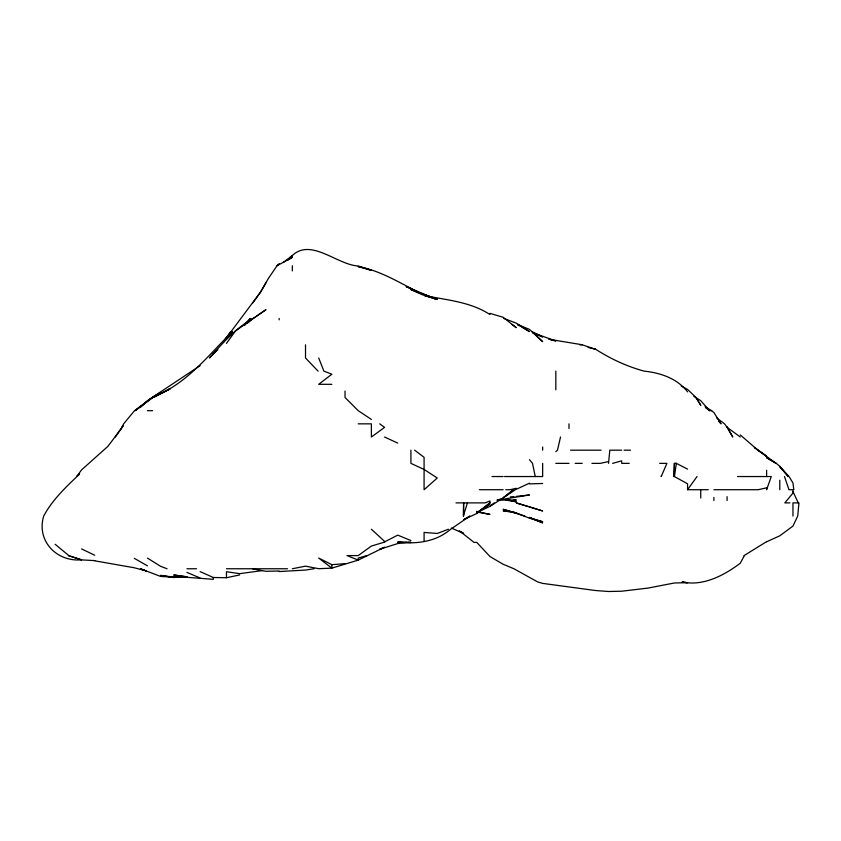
<?xml version="1.0" encoding="UTF-8"?>
<svg xmlns="http://www.w3.org/2000/svg" width="841" height="841" viewBox="0 0 841 841"><rect width="100%" height="100%" fill="white"/><g stroke="black" fill="none" stroke-linecap="round" stroke-linejoin="round"><path stroke-width="1.26" d="M608.527 463.359L609.82 450.187L621.699 450.187M560.527 437.015L557.467 450.187L555.827 451.659M467.438 502.886L463.328 516.059L463.612 502.886L463.612 516.059M94.739 560.611L81.556 559.885L68.384 555.586L81.556 559.812C56.767 562.093 36.205 541.005 43.7 516.059C52.426 499.617 66.323 486.76 79.58 474.009L76.71 476.542L81.556 469.898L107.911 446.35L121.083 428.826L123.638 423.843L134.528 410.671L152.158 397.488L200.126 365.646M744.401 555.586L740.259 563.249C724.027 575.465 702.908 586.587 682.156 581.93L687.57 582.687L674.398 582.981L648.043 588.08L621.699 591.212L608.527 591.496L595.344 590.508L542.655 583.391L537.672 581.93L513.925 568.758L503.128 564.248L489.956 556.542L476.784 542.403L474.009 542.403L459.312 530.724M230.739 331.627L225.01 339.711L260.552 292.1L268.069 278.928L277.015 265.756L292.342 257.293L287.958 260.111M265.998 282.713L260.552 292.1L252.826 302.886M121.083 428.826L123.091 425.83L115.343 437.015M708.28 489.714L687.57 489.714L697.031 476.542M226.471 343.391L234.975 331.627M289.23 259.007C308.037 234.534 336.179 264.926 358.213 265.977L371.386 270.36L358.213 266.618C379.964 270.424 398.855 282.408 418.292 292.1L406.119 286.602L436.059 299.154L424.085 294.834L437.257 298.997L424.085 295.443C446.624 300.142 469.993 301.583 489.956 314.523M244.573 325.446L250.324 318.445L244.573 324.752M290.786 257.325L292.342 255.454L283.228 262.581M226.471 337.63L231.569 331.627L226.471 337.294L232.442 331.627C209.787 353.672 189.961 379.827 160.599 393.693L169.388 389.372M213.299 353.819L216.137 351.107L209.42 357.972C222.55 343.38 235.522 328.326 252.826 318.445L247.18 323.47M140.825 407.055L147.427 400.726L160.599 392.484L152.158 397.488L135.222 410.671L152.904 397.488L170.481 388.51L153.745 397.488M213.299 353.788L217.83 349.698M456.022 502.886L485.078 502.886L489.956 500.984L489.956 502.886L476.784 513.073L489.956 504.074L476.784 512.674L489.956 506.345L494.224 502.886M489.956 502.886L476.784 513.494L463.612 519.643L469.888 516.059L450.429 529.42C435.722 542.014 416.19 544.264 397.74 542.077L410.913 542.445L397.74 542.403M234.513 331.627L265.998 309.646L253.152 318.445M744.075 555.586L766.614 541.646M489.956 506.345L503.128 497.988L513.599 489.714L503.128 497.84L515.396 489.714M766.614 541.762L779.786 535.822L792.958 526.077L797.72 516.059L798.95 502.886L792.958 502.886L792.958 516.059M379.775 549.141L384.568 547.218L358.213 560.117L331.869 568.138L318.697 568.695L305.514 566.151L292.342 568.758M379.775 549.268L397.74 543.57L406.55 542.403M448.442 529.231L437.257 533.467L424.085 532.427L424.085 541.446M366.823 555.586L358.213 558.067L358.213 560.117L347.018 555.586L358.213 555.586L371.386 546.061L383.591 542.403L397.74 535.139L410.913 540.542M612.605 463.359L621.699 460.847L621.699 463.359M497.147 500.206L529.483 494.96L516.3 496.39M608.527 461.593L600.253 463.359L591.906 463.359M200.126 571.617L213.299 577.494L226.471 577.735L239.653 574.939M262.403 570.576L239.653 573.657L226.471 571.712L226.471 577.735M313.998 568.758L305.514 570.061L279.17 571.554M184.557 576.505L173.782 577.546L160.599 575.391L172.584 577M510.319 496.926L513.914 496.6M331.869 564.679L331.869 568.138L318.697 558.067L331.869 564.679L345.041 563.649M499.533 499.449L503.128 499.197L499.533 499.365M542.655 483.48L529.483 483.89L529.483 483.165L516.3 489.294L516.3 488.316L510.024 489.714L505.819 489.714M279.17 571.018L265.998 571.302L252.826 568.915M178.565 576.306L173.782 576.316L213.299 579.312L213.299 577.494M579.701 344.799L582.172 344.799L595.344 349.215L588.164 347.428M331.869 384.316L318.697 384.316L331.869 374.203L323.911 371.144L318.697 357.972M147.427 410.671L152.599 410.671M705.599 407.759L709.478 410.671L711.644 410.671L713.914 412.605L721.073 423.843L718.687 421.215M358.213 423.843L371.386 423.843L371.386 437.015L384.568 427.375L379.722 423.843M570.566 450.187L601.115 450.187M624.085 450.187L630.519 450.187M555.827 463.359L569 463.359M575.17 463.359L582.172 463.359M622.519 463.359L629.184 463.359M659.68 463.359L666.913 463.359L661.215 476.542L661.215 475.943M492.017 476.542L503.128 476.542M504.547 476.542L542.655 476.542L542.655 463.359M737.546 476.542L771.281 476.542L766.614 489.714L766.614 487.822L758.151 489.714L713.914 489.714M479.391 489.714L503.128 489.714M789.909 502.886L784.821 502.886L792.958 493.089L792.958 489.714L788.974 489.714L784.495 476.542M524.795 516.059L503.128 509.289L516.3 512.968L529.483 518.214L542.655 521.725L529.483 517.709L542.655 522.881L529.483 517.404M186.954 568.758L196.5 568.758M226.471 568.758L252.416 568.758M252.826 568.758L287.496 568.758M408.19 542.403L410.913 542.445M513.914 499.975L516.3 500.038L497.147 500.059M172.584 577.094L160.599 576.432L140.447 568.758L146.271 570.923L134.255 567.759L94.739 560.821M509.12 511.433L503.128 510.792L516.3 512.968M511.517 511.685L513.914 511.948M548.637 339.186L582.172 344.757M505.525 500.059L516.3 501.804L507.922 499.89M476.784 512.011L489.956 514.377L477.982 511.812M551.034 340.058L555.827 340.952L533.068 332.868M489.956 313.367L503.128 317.267L516.3 327.685L512.169 324.605M528.285 506.524L516.3 502.929L542.655 510.971L529.483 506.881M426.482 296.169L437.257 299.428L410.913 289.546L416.284 292.1M167.075 568.758L160.599 566.308L147.427 558.077M503.896 318.445L516.3 323.165L529.483 331.627L521.798 327.181M451.417 528.085L463.612 533.425L461.457 532.027M533.068 333.078L542.655 336.968L531.996 331.627L542.655 341.646L529.483 329.378L517.499 324.489M186.954 572.395L200.126 577.998M417.399 292.584L422.97 294.97M384.568 437.015L397.74 443.112M81.556 548.931L94.739 555.228M687.57 469.141L676.353 463.359L674.398 463.359L674.398 476.542L687.57 483.806L687.57 489.714M693.888 396.384L700.742 400.652L709.478 410.671M681.221 386.019L687.57 389.425L695.991 397.488L700.742 405.215L695.991 397.488M134.255 558.329L147.427 565.814M517.404 324.637L519.601 325.909M595.344 349.047C610.377 358.813 626.881 366.403 644.153 371.144C660.574 372.847 677.1 378.387 687.57 391.864M705.105 406.739L711.644 410.671M371.386 419.417L358.213 410.671L345.041 397.488L345.041 391.033M716.816 418.103L724.564 423.843L727.087 427.323L740.259 436.984M414.624 450.187L424.085 457.304L424.085 489.714L437.257 478.014L424.085 469.467L410.913 463.359L410.913 450.187M740.259 434.923L757.962 450.187L766.614 456.274L754.345 447.475L776.054 463.359L766.614 457.735L776.306 463.359L779.786 466.25L788.28 476.542L779.786 466.66L789.047 476.542L792.958 482.913L793.809 489.714M55.212 544.306L68.384 555.239M371.386 529.231L384.568 541.373L384.568 542.403M318.077 371.144L305.514 357.972L305.514 344.799M529.483 459.659L532.5 463.359L535.254 476.542M727.087 427.323L732.763 437.015L727.087 426.892M792.958 491.522L798.267 502.886M779.786 480.222L779.786 489.714M766.614 470.266L766.614 476.542M727.087 496.663L727.087 500.532M713.914 497.399L713.914 500.595M700.742 489.714L700.742 498.03M569 423.843L569 428.574M555.827 371.144L555.827 389.856M542.655 447.013L542.655 450.187M476.784 511.17L476.784 513.441M292.342 265.756L292.342 270.886M279.17 318.445L279.17 319.832M674.398 463.538L673.694 476.542L674.398 476.542L676.353 463.359L674.398 463.538M279.17 263.979L277.11 265.756L279.17 264.032M186.954 576.842L173.782 574.992L186.954 576.915"/></g></svg>
